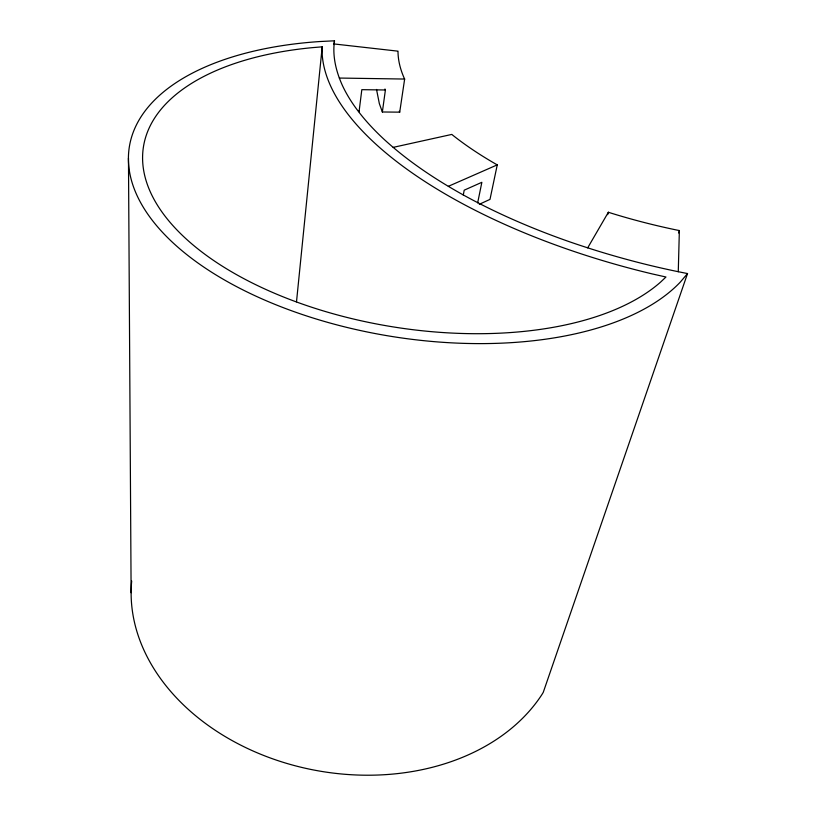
<?xml version="1.0" encoding="UTF-8"?>
<svg xmlns="http://www.w3.org/2000/svg" width="816" height="816" viewBox="0 0 816 816"><rect width="100%" height="100%" fill="white"/><g stroke="black" fill="none" stroke-linecap="round" stroke-linejoin="round"><path stroke-width="1.22" d="M687.531 273.554L680.34 282.061A290.751 146.543 8.9 0 1 205.663 268.331A290.751 146.543 8.9 0 1 319.709 41.545L334.499 40.8C332.265 56.08 336.11 71.543 342.383 85.435A366.445 153.632 13.1 0 0 384.112 139.373C407.48 160.813 434.02 178.5 461.601 194.014A366.445 153.632 13.1 0 0 570.088 241.975C608.45 255.184 647.69 265.853 687.531 273.554L543.242 692.376L541.936 694.538A217.291 164.342 10 0 1 291.761 764.847A217.291 164.342 10 0 1 131.692 581.033M678.269 271.738L679.361 230.551L677.096 230.112A297.595 123.92 13 0 1 610.511 212.945L608.369 212.242L587.693 247.85M322.198 46.838L322.065 51.571A379.154 159.181 13.1 0 0 652.525 273.992L665.968 277.012L660.572 282.122A276.655 139.25 8.9 0 1 214.669 261.181A276.655 139.25 8.9 0 1 312.946 47.593L322.198 46.838L296.504 301.808M334.091 44.605L334.499 40.8M334.091 43.962L398.035 51.173L398.004 51.989A297.595 123.92 13 0 0 404.195 78.132L404.644 79.05L399.718 112.159L382.357 111.986L385.407 89.984L384.958 89.005M463.274 195.044L464.212 190.169L481.858 182.305L477.666 202.868M393.179 147.37L451.819 134.416L453.002 135.395A297.595 123.92 13 0 0 495.618 163.955L497.26 164.873L489.998 199.379L479.308 204.296M607.685 214.649L608.369 212.242M678.565 232.948L679.361 230.551M448.341 186.323L497.26 164.873M385.407 89.984L361.825 89.668L359.05 111.751L358.601 110.68M339.334 78.05L404.644 79.05M399.279 111.231L399.718 112.159M382.357 111.986L379.348 103.652L376.523 89.444M128.469 158.161L131.121 592.732"/></g></svg>
